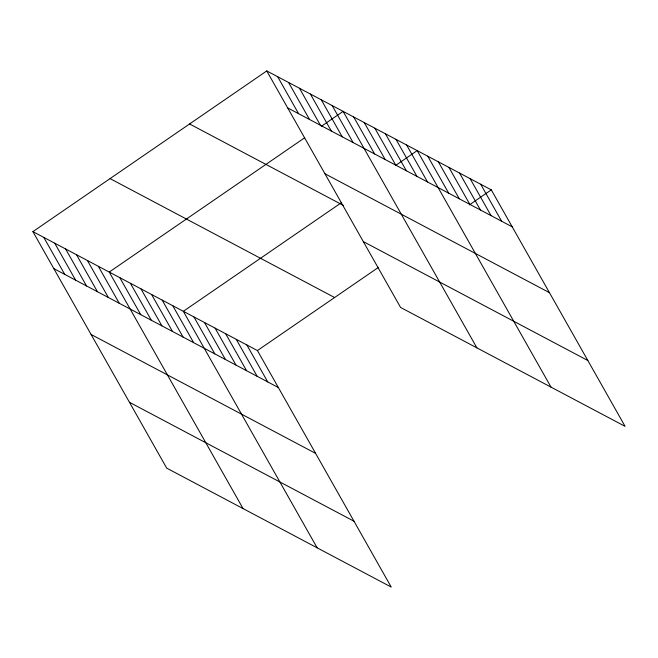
<?xml version="1.0" encoding="UTF-8"?>
<svg xmlns="http://www.w3.org/2000/svg" width="658" height="658" viewBox="0 0 658 658"><rect width="100%" height="100%" fill="white"/><g stroke="black" fill="none" stroke-linecap="round" stroke-linejoin="round"><path stroke-width="0.99" d="M32.9 231.632L257.426 350.558L391.239 587.068L166.713 468.142L32.9 231.632L266.761 70.932L491.287 189.858L625.1 426.368L400.574 307.442L266.761 70.932M304.514 137.884L109.236 272.067L243.049 508.576M321.293 126.352L343.106 111.367L476.91 347.876M341.699 202.491L183.335 311.316L317.14 547.818M395.384 165.602L417.197 150.608L551.009 387.118M257.426 350.558L378.498 267.362M469.483 204.844L491.287 189.858M287.686 107.912L512.212 226.837M324.937 173.761L549.463 292.678M189.586 123.967L343.55 205.51M363.323 241.601L587.849 360.518M110.075 178.606L334.601 297.523M53.824 268.612L278.35 387.537M91.075 334.461L315.601 453.378M129.453 402.301L353.979 521.218M480.702 184.248L501.626 221.228M470.125 178.647L491.041 215.618M459.539 173.038L480.455 210.017M448.953 167.428L469.87 204.408M438.368 161.827L459.284 198.806M427.782 156.217L448.707 193.197M406.611 145.007L427.535 181.986M396.026 139.397L416.95 176.377M385.44 133.796L406.364 170.767M374.854 128.187L395.779 165.166M364.269 122.577L385.193 159.557M353.691 116.976L374.608 153.956M332.2 105.593L353.116 142.572M321.293 99.819L342.209 136.79M310.387 94.036L331.311 131.016M299.48 88.262L320.405 125.242M288.574 82.489L309.499 119.468M277.668 76.715L298.592 113.686M246.84 344.948L267.765 381.928M236.255 339.347L257.179 376.327M225.669 333.738L246.594 370.717M215.084 328.128L236.008 365.108M204.498 322.527L225.423 359.507M193.921 316.917L214.837 353.897M172.75 305.707L193.666 342.686M162.164 300.097L183.08 337.077M151.579 294.496L172.503 331.476M140.993 288.887L161.917 325.866M130.407 283.285L151.332 320.257M119.822 277.676L140.746 314.656M98.33 266.293L119.254 303.272M87.432 260.519L108.348 297.498M76.525 254.745L97.442 291.716M65.619 248.963L86.535 285.942M54.713 243.189L75.629 280.168M43.806 237.415L64.731 274.394"/></g></svg>
